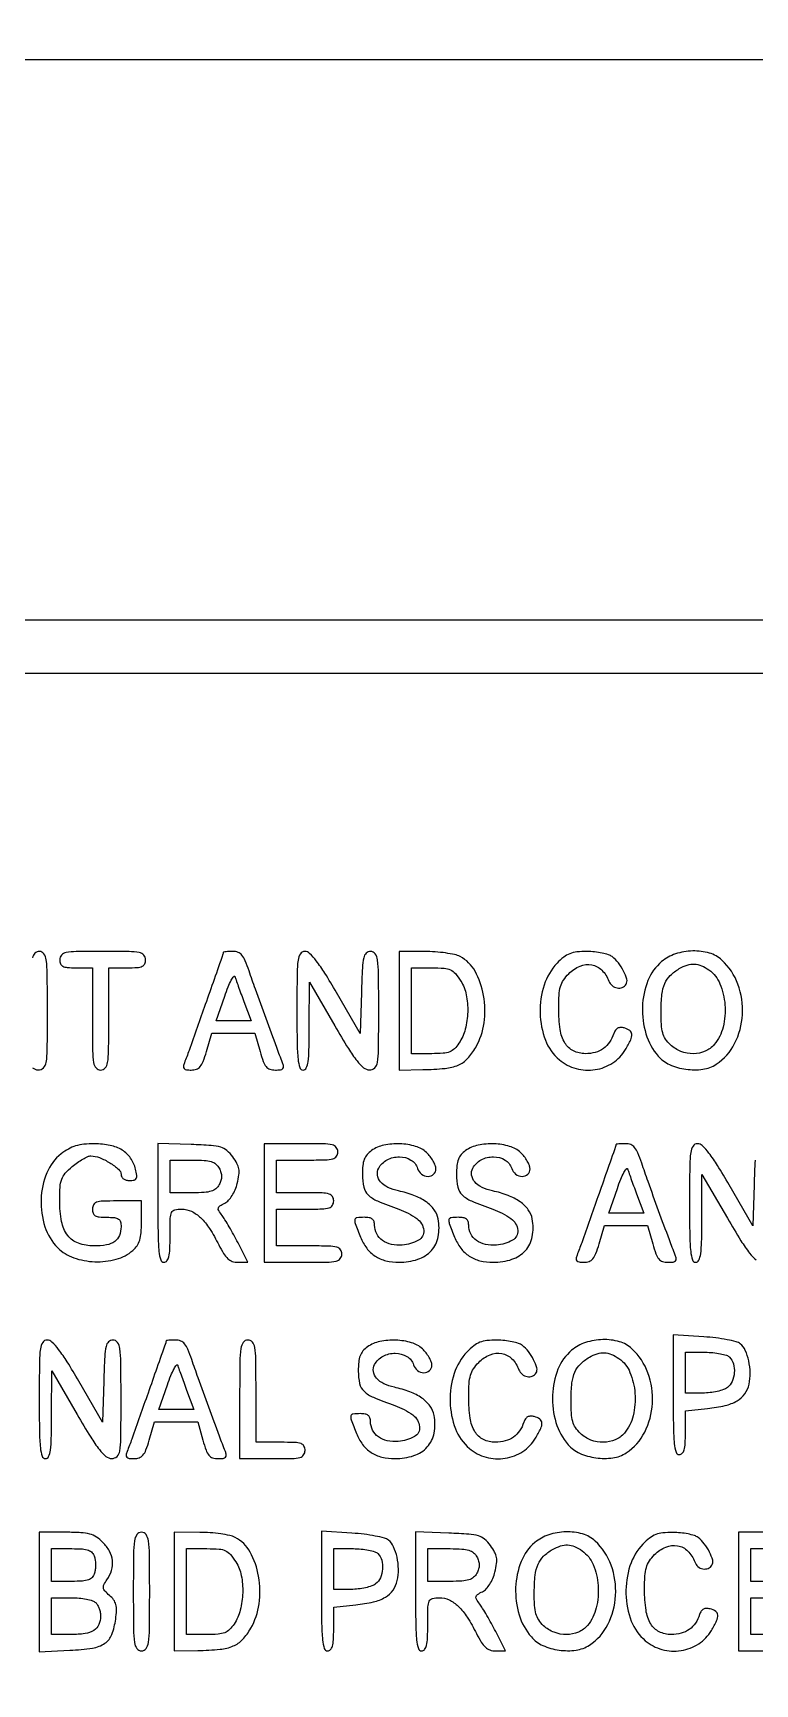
# Model space of a CAD drawing. Extents: x 0 to 1066, y 0 to 761.
# Drawn here: x 909.24 to 924.17, y 368.76 to 402.91 of the extents above; entities that cross this region are included whole.
import ezdxf

# ---------------------------------------------------------------- set-up
doc = ezdxf.new("R2010")
doc.units = 0
doc.header["$MEASUREMENT"] = 0

msp = doc.modelspace()

# ---------------------------------------------------------------- linework, layer by layer
for points in [[(183.390323, 95.266879, 0.000001), (192.989143, 95.254457, 0.000118)], [(479.458836, 95.240684, -0.000004), (502.524384, 95.211821, -0.198594)], [(710.559243, 95.267872, -0.000023), (733.258836, 95.240684, -0.000004), (756.324384, 95.211821, -0.198594)], [(542.992229, 95.24091, -0.000004), (565.972908, 95.212432, -0.198597)], [(606.442229, 95.24091, -0.000004), (629.422908, 95.212432, -0.198597)], [(669.892229, 95.24091, -0.000004), (692.872908, 95.212432, -0.198597)], [(909.223326, 381.509438, 0.170079), (909.34425, 381.464707, 0.199339), (909.452531, 381.507473, 0.163117), (909.510225, 381.618906, 0.036571), (909.531304, 381.877781, 0.002034), (909.5346, 382.6881, 0.002367), (909.530969, 383.455272, 0.031318), (909.510584, 383.737583, 0.117824), (909.460777, 383.866277, 0.246563), (909.36836, 383.9148, 0.195513), (909.277555, 383.877882, 0.145553), (909.224252, 383.782456, 0.043894)], [(924.170939, 379.599993, 0.004128), (924.15221, 379.088718), (924.1281, 378.238836), (923.634917, 379.088718, 0.007787), (923.394838, 379.487983, 0.025041), (923.218001, 379.74261, 0.035073), (923.080147, 379.897518, 0.195814), (922.979267, 379.9386, 0.254619), (922.889261, 379.889588, 0.110911), (922.840751, 379.757758, 0.030502), (922.820487, 379.471586, 0.002427), (922.8168, 378.7119, 0.003213), (922.821128, 378.038379, 0.022561), (922.840138, 377.7108, 0.049302), (922.876053, 377.535077, 0.328801), (922.9437, 377.4852, 0.295501), (923.009072, 377.527531, 0.070336), (923.046806, 377.658231, 0.029944), (923.06684, 377.905794, 0.004715), (923.072437, 378.39465), (923.074274, 379.3041), (923.601187, 378.397957, 0.006242), (923.880561, 377.931024, 0.029041), (924.060282, 377.673737, 0.052989), (924.197526, 377.533238, 0.170079)], [(924.5934, 371.9016), (923.832, 371.9016), (923.832, 370.6749), (923.832, 369.4482), (924.6357, 369.4482, 0.004147)], [(924.678, 370.8864), (924.0858, 370.8864), (924.0858, 371.2248), (924.0858, 371.5632), (924.7203, 371.5632, 0.005909)], [(924.7626, 369.7866), (924.0858, 369.7866), (924.0858, 370.1673), (924.0858, 370.548), (924.678, 370.548, 0.006583)]]:
    msp.add_lwpolyline(points, format="xyb")
for points in [[(409.06215, 749.15415), (40.8618, 749.132981), (40.8618, 380.65769), (40.8618, 12.1824), (501.2973, 12.1824), (961.7328, 12.1824), (961.7328, 380.646631), (961.7328, 749.110861), (961.41555, 749.1633, 0.040886), (961.153339, 749.184871, 0.000002), (934.190609, 749.194398, 0.000089), (904.448031, 749.199508, 0.000054), (869.1804, 749.195529, -0.000029), (813.61687, 749.186499, -0.000004), (696.10453, 749.175037, -0.000004), (556.774728, 749.163736, -0.000004)], [(909.7884, 383.7456, 0.094959), (909.804963, 383.659174, 0.184152), (909.85185, 383.608125, 0.098846), (909.944839, 383.58273, 0.017388), (910.1268, 383.5764), (910.4652, 383.5764), (910.4652, 382.5189, 0.002827), (910.468931, 381.858941, 0.036854), (910.489734, 381.614737, 0.138781), (910.540994, 381.504268, 0.218517), (910.6344, 381.4614, 0.218517), (910.727806, 381.504268, 0.138781), (910.779066, 381.614737, 0.036854), (910.799869, 381.858941, 0.002827), (910.8036, 382.5189), (910.8036, 383.5764), (911.1843, 383.5764, 0.013964), (911.394058, 383.582259, 0.090841), (911.496263, 383.60695, 0.188085), (911.546834, 383.657995, 0.102588), (911.565, 383.7456, 0.193568), (911.527802, 383.838085, 0.15568), (911.432813, 383.889621, 0.043488), (911.223805, 383.910867, 0.003595), (910.6767, 383.9148, 0.003595), (910.129595, 383.910867, 0.043488), (909.920588, 383.889621, 0.15568), (909.825598, 383.838085, 0.193568)], [(913.172395, 383.89365, -0.084799), (913.165891, 383.855634, -0.000052), (912.79992, 382.816862, -0.000388), (912.464376, 381.867128, -0.009822), (912.367375, 381.60945, 0.060048), (912.347783, 381.535719, 0.230938), (912.362032, 381.491862, 0.170663), (912.410125, 381.467754, 0.031659), (912.510379, 381.4614, 0.086283), (912.618494, 381.480197, 0.134827), (912.695323, 381.534159, 0.082591), (912.757396, 381.64117, 0.018432), (912.824868, 381.8421), (912.937276, 382.2228), (913.382243, 382.2228), (913.827211, 382.2228), (913.9338, 381.8421, 0.017944), (913.999185, 381.63719, 0.087286), (914.059412, 381.531731, 0.141822), (914.136634, 381.479352, 0.078722), (914.249946, 381.4614, 0.029308), (914.355092, 381.467568, 0.166988), (914.404822, 381.491476, 0.236769), (914.419664, 381.535266, 0.061225), (914.39989, 381.60945, -0.006965), (914.277601, 381.925806, -0.001209), (914.056345, 382.52724, -0.001323), (913.836617, 383.133987, -0.005089), (913.704852, 383.51295, 0.017403), (913.626081, 383.7227, 0.074917), (913.557322, 383.836475, 0.125362), (913.477616, 383.894372, 0.094981), (913.371049, 383.9148, 0.00999), (913.294884, 383.913278, 0.016528), (913.230752, 383.908587, 0.010464), (913.179648, 383.902062, 0.371455)], [(914.6952, 382.6881, 0.003213), (914.699528, 382.014579, 0.022561), (914.718538, 381.687, 0.049302), (914.754453, 381.511277, 0.328801), (914.8221, 381.4614, 0.295501), (914.887472, 381.503731, 0.070336), (914.925206, 381.634431, 0.029944), (914.94524, 381.881994, 0.004715), (914.950837, 382.37085), (914.952674, 383.2803), (915.479587, 382.374157, 0.006242), (915.758961, 381.907224, 0.029041), (915.938682, 381.649937, 0.052989), (916.075926, 381.509438, 0.170079), (916.19685, 381.464707, 0.199339), (916.305131, 381.507473, 0.163117), (916.362825, 381.618906, 0.036571), (916.383904, 381.877781, 0.002034), (916.3872, 382.6881, 0.002367), (916.383569, 383.455272, 0.031318), (916.363184, 383.737583, 0.117824), (916.313377, 383.866277, 0.246563), (916.22096, 383.9148, 0.195513), (916.130155, 383.877882, 0.145553), (916.076852, 383.782456, 0.043894), (916.049339, 383.576193, 0.004128), (916.03061, 383.064918), (916.0065, 382.215036), (915.513317, 383.064918, 0.007787), (915.273238, 383.464183, 0.025041), (915.096401, 383.71881, 0.035073), (914.958547, 383.873718, 0.195814), (914.857667, 383.9148, 0.254619), (914.767661, 383.865788, 0.110911), (914.719151, 383.733958, 0.030502), (914.698887, 383.447786, 0.002427)], [(916.8102, 382.6881), (916.8102, 381.4614), (917.29665, 381.469833, 0.018847), (917.75962, 381.495333, 0.076273), (918.033029, 381.563681, 0.107083), (918.224218, 381.697469, 0.057946), (918.394422, 381.930364, 0.09461), (918.565413, 382.435018, 0.077415), (918.556001, 383.005631, 0.083451), (918.380367, 383.506065, 0.148656), (918.070184, 383.807803, 0.065462), (917.95784, 383.848266, 0.01784), (917.771859, 383.881974, 0.017725), (917.556231, 383.905391, 0.017594), (917.33895, 383.913553), (916.8102, 383.9148)], [(920.076229, 383.67032, 0.114205), (919.808361, 383.21994, 0.083506), (919.725434, 382.641964, 0.085163), (919.835964, 382.079494, 0.127519), (920.124403, 381.673427, 0.108551), (920.470266, 381.491935, 0.105254), (920.864405, 381.469343, 0.106878), (921.228822, 381.608773, 0.11522), (921.491518, 381.883512, 0.021165), (921.600199, 382.086661, 0.127063), (921.623365, 382.203249, 0.232712), (921.580627, 382.278958, 0.086167), (921.466143, 382.331143, 0.067058), (921.389289, 382.340555, 0.120753), (921.328162, 382.324791, 0.12276), (921.281909, 382.282809, 0.07065), (921.249101, 382.214611, -0.072622), (921.162976, 382.037371, -0.089596), (921.034495, 381.906459, -0.08774), (920.866031, 381.826938, -0.066597), (920.663187, 381.7998, -0.114856), (920.413075, 381.858022, -0.145297), (920.239522, 382.018408, -0.099183), (920.139915, 382.301334, -0.035212), (920.1096, 382.731269, -0.014703), (920.117929, 383.014443, -0.055361), (920.147825, 383.189221, -0.07729), (920.209279, 383.321712, -0.049247), (920.317255, 383.453345, -0.096703), (920.550825, 383.610612, -0.146157), (920.792827, 383.637224, -0.15206), (921.003032, 383.52711, -0.107279), (921.148538, 383.30145, 0.127947), (921.214811, 383.207326, 0.131147), (921.31796, 383.158514, 0.142401), (921.425276, 383.169466, 0.159485), (921.504419, 383.236252, 0.211029), (921.518563, 383.338373, 0.047286), (921.453019, 383.505949, 0.046742), (921.344902, 383.67811, 0.065556), (921.216731, 383.806359, 0.088545), (921.139629, 383.846319, 0.025252), (921.008536, 383.879936, 0.02458), (920.854106, 383.903494, 0.023821), (920.696478, 383.912109, 0.026305), (920.48643, 383.902519, 0.068477), (920.339586, 383.867366, 0.074054), (920.214448, 383.795792, 0.034872)], [(922.239403, 383.702773, 0.123885), (921.956212, 383.310077, 0.085485), (921.842637, 382.771157, 0.082885), (921.915108, 382.209136, 0.104562), (922.166839, 381.750526, 0.111799), (922.404809, 381.574175, 0.06908), (922.741208, 381.478481, 0.069045), (923.091165, 381.478015, 0.111332), (923.369082, 381.582081, 0.131426), (923.749839, 382.00806, 0.103697), (923.910254, 382.607711, 0.101152), (923.81759, 383.234053, 0.118621), (923.486971, 383.733619, 0.118666), (923.227235, 383.880201, 0.075716), (922.881556, 383.924138, 0.073305), (922.526541, 383.862807, 0.095814)], [(918.085153, 383.30145, -0.090931), (918.197474, 383.019731, -0.056823), (918.227535, 382.664809, -0.056208), (918.176625, 382.306988, -0.081785), (918.04783, 382.016109, -0.053857), (917.954567, 381.902566, -0.102503), (917.855565, 381.838935, -0.073821), (917.717888, 381.808209, -0.018052), (917.48505, 381.7998), (917.064, 381.7998), (917.064, 382.6881), (917.064, 383.5764), (917.488243, 383.5764, -0.017821), (917.738218, 383.567488, -0.090339), (917.872717, 383.532935, -0.111314), (917.972476, 383.456566, -0.033754)], [(923.218497, 383.531039, -0.143223), (923.446198, 383.246723, -0.079931), (923.54866, 382.811553, -0.077332), (923.510465, 382.350418, -0.11509), (923.329196, 381.99015, -0.119537), (923.140784, 381.850595, -0.098447), (922.895127, 381.799952, -0.09388), (922.638677, 381.846662, -0.097006), (922.420403, 381.983747, -0.056872), (922.319483, 382.10284, -0.080028), (922.261587, 382.229196, -0.054705), (922.233763, 382.400924, -0.014142), (922.227291, 382.681697, -0.025001), (922.246355, 383.026555, -0.075567), (922.305782, 383.253538, -0.098225), (922.419237, 383.418405, -0.062967), (922.6053, 383.558819, -0.051006), (922.770066, 383.632158, -0.090781), (922.916714, 383.652195, -0.090761), (923.060971, 383.618981, -0.050966)], [(913.598555, 382.87845), (913.748344, 382.4766), (913.386038, 382.4766), (913.023732, 382.4766), (913.201543, 382.991018, -0.011999), (913.272293, 383.180824, -0.026422), (913.337317, 383.321259, -0.047278), (913.387634, 383.397901, -0.601846), (913.41406, 383.392868, 0.009837), (913.435896, 383.326695, 0.001488), (913.482571, 383.195323, 0.001668), (913.538662, 383.040556, 0.001442)], [(909.818128, 379.726743, 0.129246), (909.522005, 379.334097, 0.088626), (909.403813, 378.785792, 0.087215), (909.482365, 378.222133, 0.118789), (909.74916, 377.785931, 0.112618), (910.077624, 377.579494, 0.075265), (910.515735, 377.496795, 0.075304), (910.958452, 377.547485, 0.113008), (911.300323, 377.729566, 0.065979), (911.388155, 377.828789, 0.074329), (911.442872, 377.943691, 0.054743), (911.471767, 378.096684, 0.019325), (911.4804, 378.319973), (911.4804, 378.7542), (910.9728, 378.7542, 0.008455), (910.679102, 378.749233, 0.072107), (910.5498, 378.726, 0.188641), (910.488268, 378.674732, 0.12648), (910.4652, 378.585, 0.087745), (910.480199, 378.500192, 0.177212), (910.523363, 378.449036, 0.10769), (910.606966, 378.422753, 0.022514), (910.7613, 378.4158, -0.021714), (910.923385, 378.408758, -0.124268), (911.004065, 378.380751, -0.187079), (911.044495, 378.324064, -0.062494), (911.0574, 378.22122, -0.091498), (911.023763, 378.038947, -0.148314), (910.927974, 377.915386, -0.113347), (910.757888, 377.845247, -0.041372), (910.49672, 377.8236, -0.086758), (910.174134, 377.879999, -0.145015), (909.953923, 378.041975, -0.116882), (909.827979, 378.327149, -0.045825), (909.7884, 378.758089, -0.015089), (909.797047, 379.044568, -0.073154), (909.830295, 379.203358, -0.095003), (909.903751, 379.325379, -0.035007), (910.048691, 379.46578, -0.021479), (910.157486, 379.549617, -0.024071), (910.269126, 379.620463, -0.024321), (910.368991, 379.671028, -0.105406), (910.433592, 379.6848, -0.095864), (910.610927, 379.650484, -0.042073), (910.825496, 379.542465, -0.039621), (911.007919, 379.409547, -0.218876), (911.0574, 379.301927, 0.137225), (911.070937, 379.253532, 0.104143), (911.108796, 379.213139, 0.087371), (911.166339, 379.186335, 0.065501), (911.235771, 379.1772, 0.051376), (911.328748, 379.186779, 0.224479), (911.371699, 379.219225, 0.158116), (911.38238, 379.281988, 0.023398), (911.357542, 379.40985, 0.090086), (911.255294, 379.63984, 0.105062), (911.082833, 379.804882, 0.089301), (910.83428, 379.902988, 0.048933), (910.5075, 379.935781, 0.02471), (910.288034, 379.925418, 0.049497), (910.117912, 379.891729, 0.05494), (909.969439, 379.828221, 0.038421)], [(911.8188, 378.715321, 0.003202), (911.823126, 378.039813, 0.022501), (911.842132, 377.71137, 0.049121), (911.87803, 377.535147, 0.329081), (911.9457, 377.4852, 0.232029), (912.007437, 377.51548, 0.108427), (912.046569, 377.598, 0.047315), (912.067301, 377.753857, 0.00942), (912.0726, 378.0351, -0.00595), (912.076907, 378.397065, -0.096871), (912.102944, 378.515198, -0.238613), (912.16761, 378.568815, -0.056005), (912.311653, 378.585, -0.111153), (912.513105, 378.539656, -0.081177), (912.70242, 378.408801, -0.058854), (912.88811, 378.182171, -0.025924), (913.079972, 377.84475, 0.021841), (913.179716, 377.665953, 0.069009), (913.26687, 377.560427, 0.100305), (913.359378, 377.504632, 0.085906), (913.471645, 377.4852), (913.68285, 377.4852), (913.476673, 377.88705, 0.006834), (913.388606, 378.053072, 0.006481), (913.294498, 378.219612, 0.006451), (913.207451, 378.36476, 0.022591), (913.146027, 378.454875, -0.02569), (913.079448, 378.553864, -0.192002), (913.070529, 378.608664, -0.198014), (913.101863, 378.65359, -0.027525), (913.202728, 378.710775, 0.089041), (913.280681, 378.768614, 0.046566), (913.355198, 378.864276, 0.042448), (913.418434, 378.984602, 0.038847), (913.462664, 379.117463, 0.026721), (913.496634, 379.293822, 0.076578), (913.494642, 379.418241, 0.082928), (913.455616, 379.530584, 0.035157), (913.369272, 379.665262, 0.057331), (913.246702, 379.79554, 0.10358), (913.118317, 379.864832, 0.055706), (912.923185, 379.899774, 0.007564), (912.507958, 379.920871), (911.8188, 379.945443)], [(914.0184, 378.7119), (914.0184, 377.4852), (914.8221, 377.4852, 0.004147), (915.312809, 377.48927, 0.047763), (915.504188, 377.510803, 0.16431), (915.591594, 377.562393, 0.179874), (915.6258, 377.6544, 0.157888), (915.59626, 377.745616, 0.176663), (915.52005, 377.797163, 0.055952), (915.355178, 377.819253, 0.005351), (914.949, 377.8236), (914.2722, 377.8236), (914.2722, 378.2043), (914.2722, 378.585), (914.8644, 378.585, 0.006583), (915.214292, 378.589607, 0.063075), (915.361425, 378.612193, 0.183695), (915.43027, 378.663626, 0.142406), (915.4566, 378.7542, 0.142406), (915.43027, 378.844774, 0.183695), (915.361425, 378.896207, 0.063075), (915.214292, 378.918793, 0.006583), (914.8644, 378.9234), (914.2722, 378.9234), (914.2722, 379.2618), (914.2722, 379.6002), (914.9067, 379.6002, 0.005909), (915.284726, 379.604667, 0.059311), (915.440738, 379.62699, 0.180365), (915.513256, 379.678488, 0.150217), (915.5412, 379.7694, 0.17273), (915.508527, 379.861157, 0.168559), (915.424875, 379.91275, 0.050222), (915.242322, 379.934449, 0.004487), (914.7798, 379.9386), (914.0184, 379.9386)], [(916.23915, 379.796944, 0.064007), (916.146352, 379.712732, 0.085808), (916.088551, 379.615165, 0.066535), (916.058034, 379.485274, 0.024477), (916.0488, 379.296758, 0.055339), (916.077437, 379.038812, 0.149321), (916.167673, 378.880324, 0.090969), (916.361444, 378.754662, 0.013145), (916.802897, 378.584657, -0.070637), (917.177395, 378.388569, -0.215768), (917.317151, 378.145824, -0.299828), (917.209396, 377.941464, -0.104684), (916.875604, 377.84027, -0.073735), (916.649138, 377.854205, -0.104161), (916.464847, 377.935673, -0.119079), (916.345523, 378.074512, -0.118782), (916.3026, 378.252643, 0.082235), (916.290146, 378.327852, 0.147435), (916.254033, 378.378334, 0.119852), (916.189824, 378.406894, 0.045016), (916.0911, 378.4158, 0.028442), (915.936693, 378.40701, 0.327023), (915.894592, 378.368113, 0.139119), (915.901229, 378.288942, 0.005125), (916.011089, 378.006001, 0.065244), (916.139877, 377.776252, 0.088006), (916.313242, 377.613438, 0.085852), (916.53554, 377.517565, 0.059042), (916.808673, 377.4852, 0.079385), (917.197877, 377.547386, 0.130563), (917.475688, 377.728024, 0.137881), (917.617828, 378.014502, 0.093265), (917.618028, 378.381247, 0.114024), (917.534495, 378.572128, 0.079467), (917.36547, 378.736886, 0.063948), (917.116122, 378.8687, 0.038754), (916.794966, 378.961434, -0.060203), (916.578287, 379.034177, -0.103319), (916.427206, 379.149045, -0.141227), (916.362842, 379.287835, -0.162669), (916.387278, 379.431146, -0.149104), (916.561037, 379.604203, -0.123853), (916.815431, 379.666698, -0.133716), (917.054753, 379.6001, -0.183571), (917.192273, 379.426672, 0.153609), (917.274187, 379.310012, 0.157876), (917.407216, 379.262861, 0.194842), (917.523196, 379.306172, 0.210147), (917.5716, 379.416253, 0.093821), (917.557933, 379.488446, 0.037607), (917.514083, 379.57937, 0.035541), (917.450723, 379.672863, 0.037508), (917.375797, 379.754653, 0.118482), (917.15007, 379.883394, 0.061394), (916.827723, 379.935356, 0.060569), (916.495556, 379.907454, 0.10142)], [(918.18495, 379.796944, 0.064007), (918.092152, 379.712732, 0.085808), (918.034351, 379.615165, 0.066535), (918.003834, 379.485274, 0.024477), (917.9946, 379.296758, 0.055339), (918.023237, 379.038812, 0.149321), (918.113473, 378.880324, 0.090969), (918.307244, 378.754662, 0.013145), (918.748697, 378.584657, -0.070637), (919.123195, 378.388569, -0.215768), (919.262951, 378.145824, -0.299828), (919.155196, 377.941464, -0.104684), (918.821404, 377.84027, -0.073735), (918.594938, 377.854205, -0.104161), (918.410647, 377.935673, -0.119079), (918.291323, 378.074512, -0.118782), (918.2484, 378.252643, 0.082235), (918.235946, 378.327852, 0.147435), (918.199833, 378.378334, 0.119852), (918.135624, 378.406894, 0.045016), (918.0369, 378.4158, 0.028442), (917.882493, 378.40701, 0.327023), (917.840392, 378.368113, 0.139119), (917.847029, 378.288942, 0.005125), (917.956889, 378.006001, 0.065244), (918.085677, 377.776252, 0.088006), (918.259042, 377.613438, 0.085852), (918.48134, 377.517565, 0.059042), (918.754473, 377.4852, 0.079385), (919.143677, 377.547386, 0.130563), (919.421488, 377.728024, 0.137881), (919.563628, 378.014502, 0.093265), (919.563828, 378.381247, 0.114024), (919.480295, 378.572128, 0.079467), (919.31127, 378.736886, 0.063948), (919.061922, 378.8687, 0.038754), (918.740766, 378.961434, -0.060203), (918.524087, 379.034177, -0.103319), (918.373006, 379.149045, -0.141227), (918.308642, 379.287835, -0.162669), (918.333078, 379.431146, -0.149104), (918.506837, 379.604203, -0.123853), (918.761231, 379.666698, -0.133716), (919.000553, 379.6001, -0.183571), (919.138073, 379.426672, 0.153609), (919.219987, 379.310012, 0.157876), (919.353016, 379.262861, 0.194842), (919.468996, 379.306172, 0.210147), (919.5174, 379.416253, 0.093821), (919.503733, 379.488446, 0.037607), (919.459883, 379.57937, 0.035541), (919.396523, 379.672863, 0.037508), (919.321597, 379.754653, 0.118482), (919.09587, 379.883394, 0.061394), (918.773523, 379.935356, 0.060569), (918.441356, 379.907454, 0.10142)], [(921.293995, 379.91745, -0.084799), (921.287491, 379.879434, -0.000052), (920.92152, 378.840662, -0.000388), (920.585976, 377.890928, -0.009822), (920.488975, 377.63325, 0.060048), (920.469383, 377.559519, 0.230938), (920.483632, 377.515662, 0.170663), (920.531725, 377.491554, 0.031659), (920.631979, 377.4852, 0.086283), (920.740094, 377.503997, 0.134827), (920.816923, 377.557959, 0.082591), (920.878996, 377.66497, 0.018432), (920.946468, 377.8659), (921.058876, 378.2466), (921.503843, 378.2466), (921.948811, 378.2466), (922.0554, 377.8659, 0.017944), (922.120785, 377.66099, 0.087286), (922.181012, 377.555531, 0.141822), (922.258234, 377.503152, 0.078722), (922.371546, 377.4852, 0.029308), (922.476692, 377.491368, 0.166988), (922.526422, 377.515276, 0.236769), (922.541264, 377.559066, 0.061225), (922.52149, 377.63325, -0.006965), (922.399201, 377.949606, -0.001209), (922.177945, 378.55104, -0.001323), (921.958217, 379.157787, -0.005089), (921.826452, 379.53675, 0.017403), (921.747681, 379.7465, 0.074917), (921.678922, 379.860275, 0.125362), (921.599216, 379.918172, 0.094981), (921.492649, 379.9386, 0.00999), (921.416484, 379.937078, 0.016528), (921.352352, 379.932387, 0.010464), (921.301248, 379.925862, 0.371455)], [(913.0878, 379.431, -0.049536), (913.123962, 379.343626, -0.073486), (913.136053, 379.2618, -0.073486), (913.123962, 379.179974, -0.049536), (913.0878, 379.0926, -0.09537), (913.018905, 379.007675, -0.100861), (912.924666, 378.956433, -0.059921), (912.779632, 378.930448, -0.014397), (912.534923, 378.9234), (912.0726, 378.9234), (912.0726, 379.2618), (912.0726, 379.6002), (912.534923, 379.6002, -0.014397), (912.779632, 379.593152, -0.059921), (912.924666, 379.567167, -0.100861), (913.018905, 379.515925, -0.09537)], [(921.720155, 378.90225), (921.869944, 378.5004), (921.507638, 378.5004), (921.145332, 378.5004), (921.323143, 379.014818, -0.011999), (921.393893, 379.204624, -0.026422), (921.458917, 379.345059, -0.047278), (921.509234, 379.421701, -0.601846), (921.53566, 379.416668, 0.009837), (921.557496, 379.350495, 0.001488), (921.604171, 379.219123, 0.001668), (921.660262, 379.064356, 0.001442)], [(922.4784, 374.746826, 0.003177), (922.482721, 374.066844, 0.022367), (922.501718, 373.736454, 0.048715), (922.53758, 373.559102, 0.329705), (922.6053, 373.509, 0.208378), (922.665643, 373.53529, 0.11961), (922.705131, 373.605727, 0.055661), (922.726506, 373.736799, 0.012613), (922.7322, 373.962464), (922.7322, 374.415928), (923.18715, 374.462883, 0.029754), (923.552921, 374.522788, 0.076952), (923.800988, 374.620557, 0.106873), (923.959028, 374.765432, 0.100256), (924.047612, 374.96592, 0.058942), (924.070583, 375.198486, 0.048856), (924.04154, 375.445741, 0.051542), (923.970241, 375.662671, 0.114883), (923.865797, 375.800257, 0.111025), (923.782335, 375.842819, 0.015594), (923.592366, 375.88515, 0.017167), (923.360729, 375.921044, 0.01383), (923.109835, 375.944128), (922.4784, 375.984651)], [(909.3654, 374.6511, 0.003213), (909.369728, 373.977579, 0.022561), (909.388738, 373.65, 0.049302), (909.424653, 373.474277, 0.328801), (909.4923, 373.4244, 0.295501), (909.557672, 373.466731, 0.070336), (909.595406, 373.597431, 0.029944), (909.61544, 373.844994, 0.004715), (909.621037, 374.33385), (909.622874, 375.2433), (910.149787, 374.337157, 0.006242), (910.429161, 373.870224, 0.029041), (910.608882, 373.612937, 0.052989), (910.746126, 373.472438, 0.170079), (910.86705, 373.427707, 0.199339), (910.975331, 373.470473, 0.163117), (911.033025, 373.581906, 0.036571), (911.054104, 373.840781, 0.002034), (911.0574, 374.6511, 0.002367), (911.053769, 375.418272, 0.031318), (911.033384, 375.700583, 0.117824), (910.983577, 375.829277, 0.246563), (910.89116, 375.8778, 0.195513), (910.800355, 375.840882, 0.145553), (910.747052, 375.745456, 0.043894), (910.719539, 375.539193, 0.004128), (910.70081, 375.027918), (910.6767, 374.178036), (910.183517, 375.027918, 0.007787), (909.943438, 375.427183, 0.025041), (909.766601, 375.68181, 0.035073), (909.628747, 375.836718, 0.195814), (909.527867, 375.8778, 0.254619), (909.437861, 375.828788, 0.110911), (909.389351, 375.696958, 0.030502), (909.369087, 375.410786, 0.002427)], [(911.987995, 375.85665, -0.084799), (911.981491, 375.818634, -0.000052), (911.61552, 374.779862, -0.000388), (911.279976, 373.830128, -0.009822), (911.182975, 373.57245, 0.060048), (911.163383, 373.498719, 0.230938), (911.177632, 373.454862, 0.170663), (911.225725, 373.430754, 0.031659), (911.325979, 373.4244, 0.086283), (911.434094, 373.443197, 0.134827), (911.510923, 373.497159, 0.082591), (911.572996, 373.60417, 0.018432), (911.640468, 373.8051), (911.752876, 374.1858), (912.197843, 374.1858), (912.642811, 374.1858), (912.7494, 373.8051, 0.017944), (912.814785, 373.60019, 0.087286), (912.875012, 373.494731, 0.141822), (912.952234, 373.442352, 0.078722), (913.065546, 373.4244, 0.029308), (913.170692, 373.430568, 0.166988), (913.220422, 373.454476, 0.236769), (913.235264, 373.498266, 0.061225), (913.21549, 373.57245, -0.006965), (913.093201, 373.888806, -0.001209), (912.871945, 374.49024, -0.001323), (912.652217, 375.096987, -0.005089), (912.520452, 375.47595, 0.017403), (912.441681, 375.6857, 0.074917), (912.372922, 375.799475, 0.125362), (912.293216, 375.857372, 0.094981), (912.186649, 375.8778, 0.00999), (912.110484, 375.876278, 0.016528), (912.046352, 375.871587, 0.010464), (911.995248, 375.865062, 0.371455)], [(913.5108, 374.6511), (913.5108, 373.4244), (914.1876, 373.4244, 0.005351), (914.593778, 373.428747, 0.055952), (914.75865, 373.450837, 0.176663), (914.83486, 373.502384, 0.157888), (914.8644, 373.5936, 0.12648), (914.841332, 373.683332, 0.188641), (914.7798, 373.7346, 0.072107), (914.650498, 373.757833, 0.008455), (914.3568, 373.7628), (913.8492, 373.7628), (913.8492, 374.8203, 0.002827), (913.845469, 375.480259, 0.036854), (913.824666, 375.724462, 0.138781), (913.773406, 375.834932, 0.218517), (913.68, 375.8778, 0.240299), (913.585678, 375.829691, 0.123223), (913.534867, 375.703312, 0.031956), (913.514389, 375.423962, 0.002322)], [(916.15455, 375.736144, 0.064007), (916.061752, 375.651932, 0.085808), (916.003951, 375.554365, 0.066535), (915.973434, 375.424474, 0.024477), (915.9642, 375.235958, 0.055339), (915.992837, 374.978012, 0.149321), (916.083073, 374.819524, 0.090969), (916.276844, 374.693862, 0.013145), (916.718297, 374.523857, -0.070637), (917.092795, 374.327769, -0.215768), (917.232551, 374.085024, -0.299828), (917.124796, 373.880664, -0.104684), (916.791004, 373.77947, -0.073735), (916.564538, 373.793405, -0.104161), (916.380247, 373.874873, -0.119079), (916.260923, 374.013712, -0.118782), (916.218, 374.191843, 0.082235), (916.205546, 374.267052, 0.147435), (916.169433, 374.317534, 0.119852), (916.105224, 374.346094, 0.045016), (916.0065, 374.355, 0.028442), (915.852093, 374.34621, 0.327023), (915.809992, 374.307313, 0.139119), (915.816629, 374.228142, 0.005125), (915.926489, 373.945201, 0.065244), (916.055277, 373.715452, 0.088006), (916.228642, 373.552638, 0.085852), (916.45094, 373.456765, 0.059042), (916.724073, 373.4244, 0.079385), (917.113277, 373.486586, 0.130563), (917.391088, 373.667224, 0.137881), (917.533228, 373.953702, 0.093265), (917.533428, 374.320447, 0.114024), (917.449895, 374.511328, 0.079467), (917.28087, 374.676086, 0.063948), (917.031522, 374.8079, 0.038754), (916.710366, 374.900634, -0.060203), (916.493687, 374.973377, -0.103319), (916.342606, 375.088245, -0.141227), (916.278242, 375.227035, -0.162669), (916.302678, 375.370346, -0.149104), (916.476437, 375.543403, -0.123853), (916.730831, 375.605898, -0.133716), (916.970153, 375.5393, -0.183571), (917.107673, 375.365872, 0.153609), (917.189587, 375.249212, 0.157876), (917.322616, 375.202061, 0.194842), (917.438596, 375.245372, 0.210147), (917.487, 375.355453, 0.093821), (917.473333, 375.427646, 0.037607), (917.429483, 375.51857, 0.035541), (917.366123, 375.612063, 0.037508), (917.291197, 375.693853, 0.118482), (917.06547, 375.822594, 0.061394), (916.743123, 375.874556, 0.060569), (916.410956, 375.846654, 0.10142)], [(918.215029, 375.63332, 0.114205), (917.947161, 375.18294, 0.083506), (917.864234, 374.604964, 0.085163), (917.974764, 374.042494, 0.127519), (918.263203, 373.636427, 0.108551), (918.609066, 373.454935, 0.105254), (919.003205, 373.432343, 0.106878), (919.367622, 373.571773, 0.11522), (919.630318, 373.846512, 0.021165), (919.738999, 374.049661, 0.127063), (919.762165, 374.166249, 0.232712), (919.719427, 374.241958, 0.086167), (919.604943, 374.294143, 0.067058), (919.528089, 374.303555, 0.120753), (919.466962, 374.287791, 0.12276), (919.420709, 374.245809, 0.07065), (919.387901, 374.177611, -0.072622), (919.301776, 374.000371, -0.089596), (919.173295, 373.869459, -0.08774), (919.004831, 373.789938, -0.066597), (918.801987, 373.7628, -0.114856), (918.551875, 373.821022, -0.145297), (918.378322, 373.981408, -0.099183), (918.278715, 374.264334, -0.035212), (918.2484, 374.694269, -0.014703), (918.256729, 374.977443, -0.055361), (918.286625, 375.152221, -0.07729), (918.348079, 375.284712, -0.049247), (918.456055, 375.416345, -0.096703), (918.689625, 375.573612, -0.146157), (918.931627, 375.600224, -0.15206), (919.141832, 375.49011, -0.107279), (919.287338, 375.26445, 0.127947), (919.353611, 375.170326, 0.131147), (919.45676, 375.121514, 0.142401), (919.564076, 375.132466, 0.159485), (919.643219, 375.199252, 0.211029), (919.657363, 375.301373, 0.047286), (919.591819, 375.468949, 0.046742), (919.483702, 375.64111, 0.065556), (919.355531, 375.769359, 0.088545), (919.278429, 375.809319, 0.025252), (919.147336, 375.842936, 0.02458), (918.992906, 375.866494, 0.023821), (918.835278, 375.875109, 0.026305), (918.62523, 375.865519, 0.068477), (918.478386, 375.830366, 0.074054), (918.353248, 375.758792, 0.034872)], [(920.378203, 375.665773, 0.123885), (920.095012, 375.273077, 0.085485), (919.981437, 374.734157, 0.082885), (920.053908, 374.172136, 0.104562), (920.305639, 373.713526, 0.111799), (920.543609, 373.537175, 0.06908), (920.880008, 373.441481, 0.069045), (921.229965, 373.441015, 0.111332), (921.507882, 373.545081, 0.131426), (921.888639, 373.97106, 0.103697), (922.049054, 374.570711, 0.101152), (921.95639, 375.197053, 0.118621), (921.625771, 375.696619, 0.118666), (921.366035, 375.843201, 0.075716), (921.020356, 375.887138, 0.073305), (920.665341, 375.825807, 0.095814)], [(921.357297, 375.494039, -0.143223), (921.584998, 375.209723, -0.079931), (921.68746, 374.774553, -0.077332), (921.649265, 374.313418, -0.11509), (921.467996, 373.95315, -0.119537), (921.279584, 373.813595, -0.098447), (921.033927, 373.762952, -0.09388), (920.777477, 373.809662, -0.097006), (920.559203, 373.946747, -0.056872), (920.458283, 374.06584, -0.080028), (920.400387, 374.192196, -0.054705), (920.372563, 374.363924, -0.014142), (920.366091, 374.644697, -0.025001), (920.385155, 374.989555, -0.075567), (920.444582, 375.216538, -0.098225), (920.558037, 375.381405, -0.062967), (920.7441, 375.521819, -0.051006), (920.908866, 375.595158, -0.090781), (921.055514, 375.615195, -0.090761), (921.199771, 375.581981, -0.050966)], [(923.64588, 375.52248, -0.13151), (923.725034, 375.385469, -0.084316), (923.7424, 375.201515, -0.084006), (923.698013, 375.021481, -0.128741), (923.59935, 374.895767, -0.079472), (923.517995, 374.852301, -0.027293), (923.389172, 374.815604, -0.026323), (923.240263, 374.789996, -0.027554), (923.09175, 374.780691), (922.7322, 374.778), (922.7322, 375.201), (922.7322, 375.624), (923.13828, 375.624, -0.022886), (923.301185, 375.61654, -0.026473), (923.454896, 375.594179, -0.026952), (923.581095, 375.561781, -0.120635)], [(912.414155, 374.84145), (912.563944, 374.4396), (912.201638, 374.4396), (911.839332, 374.4396), (912.017143, 374.954018, -0.011999), (912.087893, 375.143824, -0.026422), (912.152917, 375.284259, -0.047278), (912.203234, 375.360901, -0.601846), (912.22966, 375.355868, 0.009837), (912.251496, 375.289695, 0.001488), (912.298171, 375.158323, 0.001668), (912.354262, 375.003556, 0.001442)], [(909.3654, 370.665653), (909.3654, 369.429706), (909.998449, 369.461674, 0.024309), (910.469374, 369.508479, 0.112633), (910.722526, 369.607248, 0.153372), (910.866342, 369.788735, 0.058166), (910.94708, 370.105548, 0.023573), (910.962821, 370.287707, 0.073694), (910.94959, 370.409663, 0.094912), (910.904236, 370.504902, 0.057312), (910.818925, 370.596808, -0.027153), (910.724213, 370.687259, -0.149392), (910.693377, 370.749888, -0.161279), (910.704037, 370.81642, -0.033096), (910.766533, 370.919545, 0.080592), (910.860889, 371.114787, 0.100315), (910.878843, 371.315137, 0.097349), (910.817181, 371.511223, 0.071783), (910.680545, 371.693945, 0.050512), (910.546395, 371.803421, 0.079484), (910.411203, 371.864587, 0.053942), (910.22871, 371.893752, 0.012674), (909.919145, 371.9016), (909.3654, 371.9016)], [(911.3112, 370.6749, 0.002322), (911.314789, 369.902038, 0.031956), (911.335267, 369.622687, 0.123223), (911.386078, 369.496309, 0.240299), (911.4804, 369.4482, 0.240299), (911.574722, 369.496309, 0.123223), (911.625533, 369.622687, 0.031956), (911.646011, 369.902038, 0.002322), (911.6496, 370.6749, 0.002322), (911.646011, 371.447762, 0.031956), (911.625533, 371.727112, 0.123223), (911.574722, 371.853491, 0.240299), (911.4804, 371.9016, 0.240299), (911.386078, 371.853491, 0.123223), (911.335267, 371.727112, 0.031956), (911.314789, 371.447762, 0.002322)], [(912.1572, 370.6749), (912.1572, 369.4482), (912.64365, 369.456633, 0.018847), (913.10662, 369.482133, 0.076273), (913.380029, 369.550481, 0.107083), (913.571218, 369.684269, 0.057946), (913.741422, 369.917164, 0.09461), (913.912413, 370.421818, 0.077415), (913.903001, 370.992431, 0.083451), (913.727367, 371.492865, 0.148656), (913.417184, 371.794603, 0.065462), (913.30484, 371.835066, 0.01784), (913.118859, 371.868774, 0.017725), (912.903231, 371.892191, 0.017594), (912.68595, 371.900353), (912.1572, 371.9016)], [(915.2028, 370.686026, 0.003177), (915.207121, 370.006044, 0.022367), (915.226118, 369.675654, 0.048715), (915.26198, 369.498302, 0.329705), (915.3297, 369.4482, 0.208378), (915.390043, 369.47449, 0.11961), (915.429531, 369.544927, 0.055661), (915.450906, 369.675999, 0.012613), (915.4566, 369.901664), (915.4566, 370.355128), (915.91155, 370.402083, 0.029754), (916.277321, 370.461988, 0.076952), (916.525388, 370.559757, 0.106873), (916.683428, 370.704632, 0.100256), (916.772012, 370.90512, 0.058942), (916.794983, 371.137686, 0.048856), (916.76594, 371.384941, 0.051542), (916.694641, 371.601871, 0.114883), (916.590197, 371.739457, 0.111025), (916.506735, 371.782019, 0.015594), (916.316766, 371.82435, 0.017167), (916.085129, 371.860244, 0.01383), (915.834235, 371.883328), (915.2028, 371.923851)], [(917.1486, 370.678321, 0.003202), (917.152926, 370.002813, 0.022501), (917.171932, 369.67437, 0.049121), (917.20783, 369.498147, 0.329081), (917.2755, 369.4482, 0.232029), (917.337237, 369.47848, 0.108427), (917.376369, 369.561, 0.047315), (917.397101, 369.716857, 0.00942), (917.4024, 369.9981, -0.00595), (917.406707, 370.360065, -0.096871), (917.432744, 370.478198, -0.238613), (917.49741, 370.531815, -0.056005), (917.641453, 370.548, -0.111153), (917.842905, 370.502656, -0.081177), (918.03222, 370.371801, -0.058854), (918.21791, 370.145171, -0.025924), (918.409772, 369.80775, 0.021841), (918.509516, 369.628953, 0.069009), (918.59667, 369.523427, 0.100305), (918.689178, 369.467632, 0.085906), (918.801445, 369.4482), (919.01265, 369.4482), (918.806473, 369.85005, 0.006834), (918.718406, 370.016072, 0.006481), (918.624298, 370.182612, 0.006451), (918.537251, 370.32776, 0.022591), (918.475827, 370.417875, -0.02569), (918.409248, 370.516864, -0.192002), (918.400329, 370.571664, -0.198014), (918.431663, 370.61659, -0.027525), (918.532528, 370.673775, 0.089041), (918.610481, 370.731614, 0.046566), (918.684998, 370.827276, 0.042448), (918.748234, 370.947602, 0.038847), (918.792464, 371.080463, 0.026721), (918.826434, 371.256822, 0.076578), (918.824442, 371.381241, 0.082928), (918.785416, 371.493584, 0.035157), (918.699072, 371.628262, 0.057331), (918.576502, 371.75854, 0.10358), (918.448117, 371.827832, 0.055706), (918.252985, 371.862774, 0.007564), (917.837758, 371.883871), (917.1486, 371.908443)], [(919.616803, 371.689573, 0.123885), (919.333612, 371.296877, 0.085485), (919.220037, 370.757957, 0.082885), (919.292508, 370.195936, 0.104562), (919.544239, 369.737326, 0.111799), (919.782209, 369.560975, 0.06908), (920.118608, 369.465281, 0.069045), (920.468565, 369.464815, 0.111332), (920.746482, 369.568881, 0.131426), (921.127239, 369.99486, 0.103697), (921.287654, 370.594511, 0.101152), (921.19499, 371.220853, 0.118621), (920.864371, 371.720419, 0.118666), (920.604635, 371.867001, 0.075716), (920.258956, 371.910938, 0.073305), (919.903941, 371.849607, 0.095814)], [(921.852829, 371.65712, 0.114205), (921.584961, 371.20674, 0.083506), (921.502034, 370.628764, 0.085163), (921.612564, 370.066294, 0.127519), (921.901003, 369.660227, 0.108551), (922.246866, 369.478735, 0.105254), (922.641005, 369.456143, 0.106878), (923.005422, 369.595573, 0.11522), (923.268118, 369.870312, 0.021165), (923.376799, 370.073461, 0.127063), (923.399965, 370.190049, 0.232712), (923.357227, 370.265758, 0.086167), (923.242743, 370.317943, 0.067058), (923.165889, 370.327355, 0.120753), (923.104762, 370.311591, 0.12276), (923.058509, 370.269609, 0.07065), (923.025701, 370.201411, -0.072622), (922.939576, 370.024171, -0.089596), (922.811095, 369.893259, -0.08774), (922.642631, 369.813738, -0.066597), (922.439787, 369.7866, -0.114856), (922.189675, 369.844822, -0.145297), (922.016122, 370.005208, -0.099183), (921.916515, 370.288134, -0.035212), (921.8862, 370.718069, -0.014703), (921.894529, 371.001243, -0.055361), (921.924425, 371.176021, -0.07729), (921.985879, 371.308512, -0.049247), (922.093855, 371.440145, -0.096703), (922.327425, 371.597412, -0.146157), (922.569427, 371.624024, -0.15206), (922.779632, 371.51391, -0.107279), (922.925138, 371.28825, 0.127947), (922.991411, 371.194126, 0.131147), (923.09456, 371.145314, 0.142401), (923.201876, 371.156266, 0.159485), (923.281019, 371.223052, 0.211029), (923.295163, 371.325173, 0.047286), (923.229619, 371.492749, 0.046742), (923.121502, 371.66491, 0.065556), (922.993331, 371.793159, 0.088545), (922.916229, 371.833119, 0.025252), (922.785136, 371.866736, 0.02458), (922.630706, 371.890294, 0.023821), (922.473078, 371.898909, 0.026305), (922.26303, 371.889319, 0.068477), (922.116186, 371.854166, 0.074054), (921.991048, 371.782592, 0.034872)], [(910.5075, 371.394, -0.047189), (910.524179, 371.31689, -0.029688), (910.529652, 371.2248, -0.029688), (910.524179, 371.13271, -0.047189), (910.5075, 371.0556, -0.103276), (910.459362, 370.970174, -0.127418), (910.384071, 370.918847, -0.071188), (910.259044, 370.893146, -0.015153), (910.036499, 370.8864), (909.6192, 370.8864), (909.6192, 371.2248), (909.6192, 371.5632), (910.036499, 371.5632, -0.015153), (910.259044, 371.556454, -0.071188), (910.384071, 371.530753, -0.127418), (910.459362, 371.479426, -0.103276)], [(913.432153, 371.28825, -0.090931), (913.544474, 371.006531, -0.056823), (913.574535, 370.651609, -0.056208), (913.523625, 370.293788, -0.081785), (913.39483, 370.002909, -0.053857), (913.301567, 369.889366, -0.102503), (913.202565, 369.825735, -0.073821), (913.064888, 369.795009, -0.018052), (912.83205, 369.7866), (912.411, 369.7866), (912.411, 370.6749), (912.411, 371.5632), (912.835243, 371.5632, -0.017821), (913.085218, 371.554288, -0.090339), (913.219717, 371.519735, -0.111314), (913.319476, 371.443366, -0.033754)], [(916.37028, 371.46168, -0.13151), (916.449434, 371.324669, -0.084316), (916.4668, 371.140715, -0.084006), (916.422413, 370.960681, -0.128741), (916.32375, 370.834967, -0.079472), (916.242395, 370.791501, -0.027293), (916.113572, 370.754804, -0.026323), (915.964663, 370.729196, -0.027554), (915.81615, 370.719891), (915.4566, 370.7172), (915.4566, 371.1402), (915.4566, 371.5632), (915.86268, 371.5632, -0.022886), (916.025585, 371.55574, -0.026473), (916.179296, 371.533379, -0.026952), (916.305495, 371.500981, -0.120635)], [(918.4176, 371.394, -0.049536), (918.453762, 371.306626, -0.073486), (918.465853, 371.2248, -0.073486), (918.453762, 371.142974, -0.049536), (918.4176, 371.0556, -0.09537), (918.348705, 370.970675, -0.100861), (918.254466, 370.919433, -0.059921), (918.109432, 370.893448, -0.014397), (917.864723, 370.8864), (917.4024, 370.8864), (917.4024, 371.2248), (917.4024, 371.5632), (917.864723, 371.5632, -0.014397), (918.109432, 371.556152, -0.059921), (918.254466, 371.530167, -0.100861), (918.348705, 371.478925, -0.09537)], [(920.595897, 371.517839, -0.143223), (920.823598, 371.233523, -0.079931), (920.92606, 370.798353, -0.077332), (920.887865, 370.337218, -0.11509), (920.706596, 369.97695, -0.119537), (920.518184, 369.837395, -0.098447), (920.272527, 369.786752, -0.09388), (920.016077, 369.833462, -0.097006), (919.797803, 369.970547, -0.056872), (919.696883, 370.08964, -0.080028), (919.638987, 370.215996, -0.054705), (919.611163, 370.387724, -0.014142), (919.604691, 370.668497, -0.025001), (919.623755, 371.013355, -0.075567), (919.683182, 371.240338, -0.098225), (919.796637, 371.405205, -0.062967), (919.9827, 371.545619, -0.051006), (920.147466, 371.618958, -0.090781), (920.294114, 371.638995, -0.090761), (920.438371, 371.605781, -0.050966)], [(910.53288, 370.44648, -0.070395), (910.571794, 370.394739, -0.038897), (910.604579, 370.322594, -0.037889), (910.626931, 370.24277, -0.049362), (910.6344, 370.1673, -0.103441), (910.597745, 369.992018, -0.151109), (910.495393, 369.873479, -0.105063), (910.311977, 369.806685, -0.034985), (910.02528, 369.7866), (909.6192, 369.7866), (909.6192, 370.1673), (909.6192, 370.548), (910.02528, 370.548, -0.022886), (910.188185, 370.54054, -0.026473), (910.341896, 370.518178, -0.026952), (910.468095, 370.485781, -0.120635)]]:
    msp.add_lwpolyline(points, format="xyb", close=True)
for points in [[(960.8868, 396.5625), (960.8868, 390.7674), (869.3496, 390.7674), (777.8124, 390.7674), (777.8124, 396.5625), (777.8124, 402.3576), (869.3496, 402.3576), (960.8868, 402.3576)], [(960.8868, 363.3147), (960.8868, 336.9618), (869.3496, 336.9618), (777.8124, 336.9618), (777.8124, 363.3147), (777.8124, 389.6676), (869.3496, 389.6676), (960.8868, 389.6676)]]:
    msp.add_lwpolyline(points, close=True)

doc.saveas('drawing.dxf')
